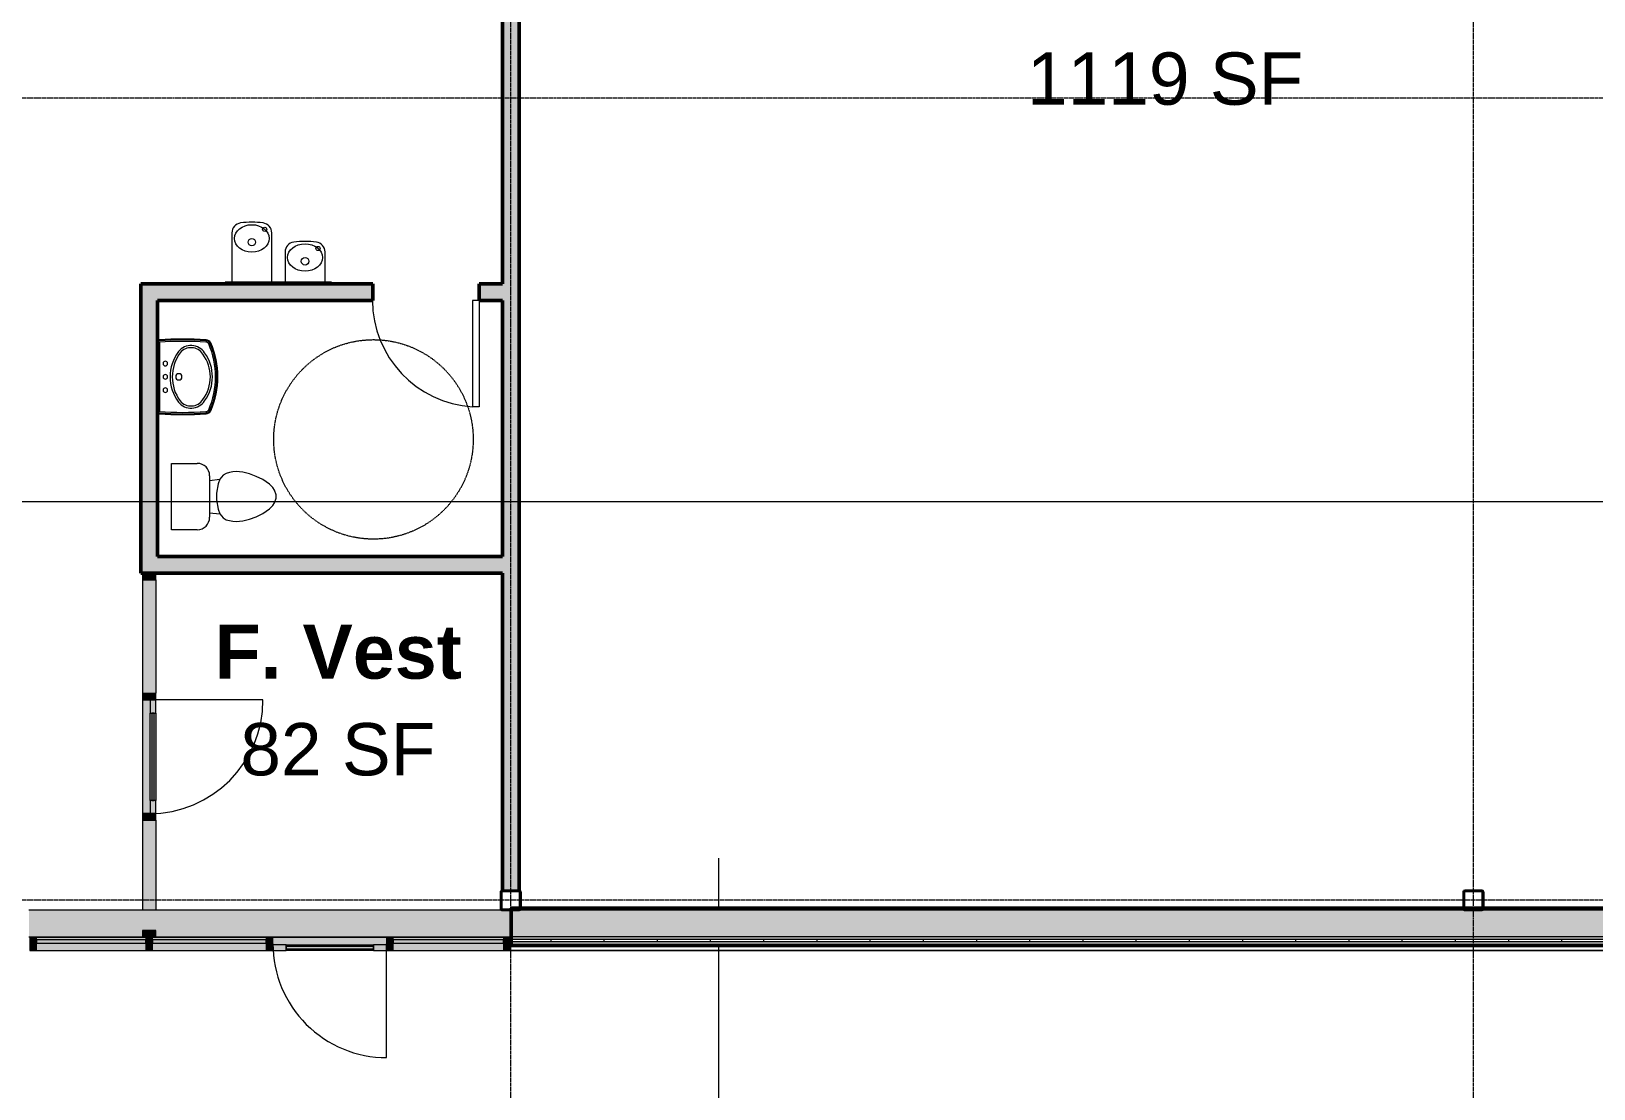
# Model space of a CAD drawing. Header units: inches. Extents: x 21836 to 26875, y -23174 to -20350.
# Drawn here: x 24099.7 to 24569.6, y -22841 to -22522.9 of the extents above; entities that cross this region are included whole.
import ezdxf

# ---------------------------------------------------------------- set-up
doc = ezdxf.new("R2010")
doc.units = ezdxf.units.IN
doc.header["$MEASUREMENT"] = 0
doc.linetypes.add('Grid Line 1_2_', pattern=[0.875, 0.5, -0.125, 0.125, -0.125])
doc.linetypes.add('Hidden 1_8_', pattern=[0.1875, 0.125, -0.0625])
for name, color, linetype, lineweight in [('A-DETL-HDLN', 90, 'Hidden 1_8_', 9), ('A-DOOR', 31, 'Continuous', 13), ('A-GLAZ-CURT', 52, 'Continuous', 9), ('A-GLAZ-CWMG', 51, 'Continuous', 9), ('A-WALL', 113, 'Continuous', 13), ('A-WALL-PATT', 111, 'Continuous', 50), ('C-BLDG-PADS', 91, 'Continuous', 9), ('C-TOPO', 7, 'Continuous', 9), ('Conc', 7, 'Continuous', 9), ('G-ANNO-SYMB', 111, 'Continuous', 9), ('I-WALL', 2, 'Continuous', 13), ('L-SITE-WALL', 31, 'Continuous', 13), ('M-AREA-IDEN', 171, 'Continuous', 9), ('P-SANR-FIXT', 6, 'Continuous', 9), ('S-BEAM', 12, 'Continuous', 9), ('S-COLS', 52, 'Continuous', 9), ('S-GRID', 1, 'Continuous', 9)]:
    doc.layers.add(name, color=color, linetype=linetype, lineweight=lineweight)
doc.styles.add('Arial_2', font='arial.ttf', dxfattribs={"height": 15.736527})
doc.styles.add('Arial_B_1', font='arialbd.ttf', dxfattribs={"height": 16.236099})

# ---------------------------------------------------------------- blocks, each defined once
blk = doc.blocks.new('HSS-Hollow Structural Section-Column - HSS6X6X1_4-V4-First Floor Plan')
at = {"layer": 'S-COLS', "lineweight": 30}
for p, q in [((-3, 2.534), (-3, -2.534)), ((-2.767, -2.534), (-2.767, 2.534)), ((2.534, 3), (-2.534, 3)), ((-2.534, 2.767), (2.534, 2.767)), ((2.767, 2.534), (2.767, -2.534)), ((3, -2.534), (3, 2.534)), ((2.534, -2.767), (-2.534, -2.767)), ((-2.534, -3), (2.534, -3))]:
    blk.add_line(p, q, dxfattribs=at)
for centre, radius, start, end in [((-2.534, 2.534), 0.466, 90, 180), ((-2.534, 2.534), 0.233, 90, 180), ((2.534, 2.534), 0.466, 360, 90), ((2.534, 2.534), 0.233, 0, 90), ((-2.534, -2.534), 0.466, 180, 270), ((-2.534, -2.534), 0.233, 180, 270), ((2.534, -2.534), 0.466, 270, 360), ((2.534, -2.534), 0.233, 270, 360)]:
    blk.add_arc(centre, radius, start, end, dxfattribs=at)
blk = doc.blocks.new('Girt_C - 8_D-767115-First Floor Plan')
at = {"layer": 'S-BEAM'}
h = blk.add_hatch(color=256, dxfattribs=at)
h.paths.add_polyline_path([(24244.02, -22787.49), (24244.02, -22787.3), (24099.02, -22787.34), (24099.02, -22787.49), (24221.25, -22787.49)], flags=0)
h.paths.add_polyline_path([(23616.77, -22787.49), (23616.77, -22787.3), (22810.02, -22787.33), (22810.02, -22787.49), (23599.2, -22787.49)], flags=0)
h.paths.add_polyline_path([(22458.77, -22787.49), (22458.77, -22787.3), (22076.14, -22787.33), (22076.14, -22787.49), (22216.89, -22787.49)], flags=0)
h = blk.add_hatch(color=256, dxfattribs=at)
h.paths.add_polyline_path([(24244.02, -22795.12), (24244.02, -22787.49), (24099.02, -22787.49), (24099.02, -22795.12), (24133.2, -22795.12), (24133.2, -22793.43), (24137.2, -22793.43), (24137.2, -22795.12), (24221.25, -22795.12)], flags=0)
h.paths.add_polyline_path([(23616.77, -22795.12), (23616.77, -22787.49), (22810.02, -22787.49), (22810.02, -22795.12), (23599.2, -22795.12)], flags=0)
h.paths.add_polyline_path([(22458.77, -22795.12), (22458.77, -22787.49), (22076.14, -22787.49), (22076.14, -22795.12), (22216.89, -22795.12)], flags=0)
h = blk.add_hatch(color=256, dxfattribs=at)
h.paths.add_polyline_path([(24244.02, -22795.3), (24244.02, -22795.12), (24137.2, -22795.13), (24137.2, -22795.3), (24221.25, -22795.3)], flags=0)
h.paths.add_polyline_path([(24133.2, -22795.3), (24133.2, -22795.12), (24099.02, -22795.13), (24099.02, -22795.3), (24117.57, -22795.3)], flags=0)
h.paths.add_polyline_path([(23616.77, -22795.3), (23616.77, -22795.12), (22810.02, -22795.12), (22810.02, -22795.3), (23599.2, -22795.3)], flags=0)
h.paths.add_polyline_path([(22458.77, -22795.3), (22458.77, -22795.12), (22076.14, -22795.12), (22076.14, -22795.3), (22216.89, -22795.3)], flags=0)
for p, q in [((24241.36, -22787.3), (24099.02, -22787.3)), ((24099.02, -22795.3), (24133.2, -22795.3)), ((24137.2, -22795.3), (24244.02, -22795.3))]:
    blk.add_line(p, q, dxfattribs=at)
blk = doc.blocks.new('Single-Flush - 32_ x 84_-460923-First Floor Plan')
at = {"layer": 'A-DOOR', "lineweight": 20}
for p, q in [((14, -2.5), (14, -34.5)), ((16, -2.5), (14, -2.5)), ((16, -2.5), (16, -34.5)), ((16, -34.5), (14, -34.5))]:
    blk.add_line(p, q, dxfattribs=at)
at = {"layer": 'A-DOOR', "lineweight": 9}
blk.add_arc((16, -2.5), 32.07, 180, 266.4241, dxfattribs=at)
blk = doc.blocks.new('Toilet-Domestic-3D - Toilet-Domestic-3D-V20-First Floor Plan')
at = {"layer": 'P-SANR-FIXT'}
for p, q in [((-9.98, 19.48), (9.98, 19.48)), ((-9.98, 11.75), (-9.98, 19.48)), ((9.98, 19.48), (9.98, 11.75)), ((-5.21, 5), (-6.4, 4)), ((6.25, 8.02), (-6.25, 8.02)), ((-4.86, 8.02), (-5.21, 5)), ((-3.84, 5.5), (-5.21, 5)), ((-1, 6), (-3.84, 5.5)), ((1, 6), (-1, 6)), ((3.84, 5.5), (1, 6)), ((5.21, 5), (3.84, 5.5)), ((4.86, 8.02), (5.21, 5)), ((6.4, 4), (5.21, 5)), ((-7.41, 1), (-7.5, 0)), ((-7.5, 0), (-7.33, -1.99)), ((-7.24, 2), (-7.41, 1)), ((-6.97, 3), (-7.24, 2)), ((-6.4, 4), (-6.97, 3)), ((6.97, 3), (6.4, 4)), ((7.24, 2), (6.97, 3)), ((7.41, 1), (7.24, 2)), ((7.33, -1.99), (7.5, 0)), ((7.5, 0), (7.41, 1)), ((-7.33, -1.99), (-6.79, -4)), ((-6.79, -4), (-6.06, -6)), ((6.06, -6), (6.79, -4)), ((6.79, -4), (7.33, -1.99)), ((-6.06, -6), (-5.13, -8)), ((-5.13, -8), (-3.74, -10)), ((3.74, -10), (5.13, -8)), ((5.13, -8), (6.06, -6)), ((-3.74, -10), (-2.74, -11)), ((-2.74, -11), (-1.87, -11.5)), ((-1.87, -11.5), (-0.5, -12)), ((-0.5, -12), (0.5, -12)), ((0.5, -12), (1.87, -11.5)), ((1.87, -11.5), (2.74, -11)), ((2.74, -11), (3.74, -10))]:
    blk.add_line(p, q, dxfattribs=at)
for centre, start, end in [((-6.25, 11.75), 180, 270), ((6.25, 11.75), 270, 360)]:
    blk.add_arc(centre, 3.73, start, end, dxfattribs=at)
blk = doc.blocks.new('Sink-Bathroom-Kohler-Pinoir-2035-8 - Vitreous_China-0-White-465379-First Floor Plan')
at = {"layer": 'P-SANR-FIXT'}
for p, q in [((24138.2, -22615.75), (24137.7, -22615.75)), ((24137.7, -22616), (24138.21, -22616)), ((24138.22, -22616.41), (24137.7, -22616.41)), ((24138.05, -22626.87), (24138.04, -22616.41)), ((24138.22, -22616.42), (24138.22, -22626.87)), ((24138.04, -22637.32), (24138.05, -22626.87)), ((24138.22, -22626.87), (24138.22, -22637.31)), ((24137.7, -22637.32), (24138.22, -22637.32)), ((24138.21, -22637.73), (24137.7, -22637.73)), ((24137.7, -22637.98), (24138.2, -22637.98))]:
    blk.add_line(p, q, dxfattribs=at)
for centre, radius, start, end in [((24145.23, -22722.1), 106.58, 86.22, 93.7835), ((24145.23, -22722.1), 106.33, 86.2146, 93.7881), ((24145.23, -22722.1), 105.91, 86.2045, 93.7955), ((24154.28, -22626.87), 12.82, 143.5725, 216.4275), ((24154.28, -22626.87), 12.18, 143.6508, 216.3492), ((24147.75, -22622.36), 4.9, 33.5514, 140.6366), ((24147.75, -22622.36), 4.26, 33.3558, 140.4225), ((24141.99, -22626.87), 12.2, 323.7683, 36.2317), ((24152.27, -22617.28), 0.862, 23.6698, 91.9217), ((24152.27, -22617.28), 1.28, 23.6698, 90.9035), ((24152.27, -22617.28), 1.53, 23.6698, 90.4943), ((24130.4, -22626.86), 24.74, 336.3302, 23.6698), ((24130.4, -22626.86), 25.15, 336.3274, 23.6698), ((24130.4, -22626.86), 25.41, 336.3258, 23.6698), ((24140.02, -22622.87), 0.69, 90, 270), ((24140.02, -22622.87), 0.69, 270, 90), ((24141.99, -22626.87), 11.57, 323.6931, 36.3069), ((24140.02, -22626.87), 0.69, 90, 270), ((24140.02, -22626.87), 0.69, 270, 90), ((24144.08, -22626.87), 0.934, 90, 270), ((24144.08, -22626.87), 0.934, 270, 90), ((24140.03, -22630.86), 0.692, 90, 270), ((24140.03, -22630.86), 0.692, 270, 90), ((24147.75, -22631.37), 4.26, 219.5775, 326.6442), ((24145.23, -22531.64), 106.58, 266.2165, 273.7817), ((24145.23, -22531.64), 106.33, 266.2119, 273.7865), ((24145.23, -22531.64), 105.91, 266.2045, 273.7955), ((24147.75, -22631.37), 4.9, 219.3634, 326.4486), ((24152.26, -22636.44), 0.875, 268.7073, 335.9447), ((24152.26, -22636.44), 1.29, 269.6035, 336.0123), ((24152.26, -22636.44), 1.54, 269.9655, 336.0395)]:
    blk.add_arc(centre, radius, start, end, dxfattribs=at)
blk = doc.blocks.new('Drinking_Fountain-Haws_Corporation-Wall_Mounted_1119 - 1119-477162-First Floor Plan')
at = {"layer": 'P-SANR-FIXT'}
for p, q in [((13.07, 19.62), (13.07, 4.82)), ((25.07, 4.82), (25.07, 19.62)), ((29.07, 13.87), (29.07, 4.82)), ((41.07, 4.82), (41.07, 13.87)), ((43.07, 4.82), (11.07, 4.82)), ((11.07, 4.82), (11.07, 4.32)), ((43.07, 4.32), (43.07, 4.82))]:
    blk.add_line(p, q, dxfattribs=at)
for centre, radius in [((22.94, 20.67), 0.625), ((19.07, 16.82), 1.13), ((38.94, 14.94), 0.625), ((35.07, 11.07), 1.13)]:
    blk.add_circle(centre, radius, dxfattribs=at)
for centre, radius, start, end in [((16.07, 19.62), 3, 97.5776, 180), ((19.07, -2.93), 25.75, 82.4224, 97.5776), ((22.07, 19.62), 3, 360, 82.4224), ((32.07, 13.87), 3, 97.5776, 180), ((35.07, -8.68), 25.75, 82.4224, 97.5776), ((38.07, 13.87), 3, 360, 82.4224)]:
    blk.add_arc(centre, radius, start, end, dxfattribs=at)
for centre, ratio in [((19.07, 17.95), 0.786373), ((35.07, 12.2), 0.786365)]:
    blk.add_ellipse(centre, major_axis=(-5.25, 0), ratio=ratio, dxfattribs=at)
blk = doc.blocks.new('HSS-Hollow Structural Section-Column - HSS6X6X1_4-V21-First Floor Plan')
at = {"layer": 'S-COLS'}
h = blk.add_hatch(dxfattribs=at)
h.set_pattern_fill('FP_15', color=256, style=0, pattern_type=2)
h.set_pattern_definition([(225, (24533.39, -22784.303), (12.6713535, -12.6713535), []), (225, (24533.39, -22803.503), (12.6713535, -12.6713535), [])])
h.paths.add_polyline_path([(-2.53, 3), (-2.86, 2.86), (-3, 2.53), (-3, -2.53), (-2.86, -2.86), (-2.53, -3), (2.53, -3), (2.86, -2.86), (3, -2.53), (3, 2.53), (2.86, 2.86), (2.53, 3)], flags=0)
h.paths.add_polyline_path([(-2.53, 2.77), (2.53, 2.77), (2.7, 2.7), (2.77, 2.53), (2.77, -2.53), (2.7, -2.7), (2.53, -2.77), (-2.53, -2.77), (-2.7, -2.7), (-2.77, -2.53), (-2.77, 2.53), (-2.7, 2.7)], flags=0)
at = {"layer": 'S-COLS', "lineweight": 30}
for p, q in [((-3, 2.53), (-3, -2.53)), ((-2.77, -2.53), (-2.77, 2.53)), ((2.53, 3), (-2.53, 3)), ((-2.53, 2.77), (2.53, 2.77)), ((2.77, 2.53), (2.77, -2.53)), ((3, -2.53), (3, 2.53)), ((2.53, -2.77), (-2.53, -2.77)), ((-2.53, -3), (2.53, -3))]:
    blk.add_line(p, q, dxfattribs=at)
for centre, radius, start, end in [((-2.53, 2.53), 0.466, 90, 180), ((-2.53, 2.53), 0.233, 90, 180), ((2.53, 2.53), 0.466, 360, 90), ((2.53, 2.53), 0.233, 0, 90), ((-2.53, -2.53), 0.466, 180, 270), ((-2.53, -2.53), 0.233, 180, 270), ((2.53, -2.53), 0.466, 270, 360), ((2.53, -2.53), 0.233, 270, 360)]:
    blk.add_arc(centre, radius, start, end, dxfattribs=at)
blk = doc.blocks.new('System Panel - Glazed-827441-First Floor Plan')
at = {"layer": 'A-GLAZ-CURT', "transparency": 33554649}
blk.add_hatch(color=256, dxfattribs=at).paths.add_polyline_path([(-16.59, -0.25), (-16.59, -1.25), (16.59, -1.25), (16.59, -0.25), (3.93, -0.25)], flags=0)
at = {"layer": 'A-GLAZ-CURT', "lineweight": 13}
for p, q in [((16.59, -0.25), (-16.59, -0.25)), ((-16.59, -0.25), (-16.59, -1.25)), ((-16.59, -1.25), (16.59, -1.25)), ((16.59, -1.25), (16.59, -0.25))]:
    blk.add_line(p, q, dxfattribs=at)
at = {"layer": 'A-GLAZ-CURT'}
for p, q in [((-16.59, -1.25), (-16.59, -0.25)), ((16.59, -0.25), (-16.59, -0.25)), ((-16.59, -1.25), (16.59, -1.25)), ((16.59, -0.25), (16.59, -1.25))]:
    blk.add_line(p, q, dxfattribs=at)
blk = doc.blocks.new('Door_Single_Storefront - one-827442-First Floor Plan')
at = {"layer": 'A-DOOR'}
h = blk.add_hatch(color=256, dxfattribs=at)
h.paths.add_polyline_path([(13.09375, 2), (13.09375, 0.25), (17.09375, 0.25), (17.09375, 2)], flags=0)
h.paths.add_polyline_path([(-13.09375, 2), (-17.09375, 2), (-17.09375, 0.25), (-13.09375, 0.25)], flags=0)
h = blk.add_hatch(color=256, dxfattribs=at)
h.paths.add_polyline_path([(-13.09375, 2), (-13.09375, 1.5), (13.09375, 1.5), (13.09375, 2)], flags=0)
h.paths.add_polyline_path([(-13.09375, 0.75), (-13.09375, 0.25), (13.09375, 0.25), (13.09375, 0.75)], flags=0)
blk.add_hatch(color=256, dxfattribs=at).paths.add_polyline_path([(13.09375, 1.5), (-13.09375, 1.5), (-13.09375, 0.75), (13.09375, 0.75)], flags=0)
for p, q in [((-17.09375, 34.1875), (-17.09375, 0)), ((-13.09375, 2), (-17.09375, 2)), ((-17.09375, 0.25), (-13.09375, 0.25)), ((-13.09375, 0.25), (-13.09375, 2)), ((-13.09375, 2), (13.09375, 2)), ((13.09375, 1.5), (-13.09375, 1.5)), ((-13.09375, 1.5), (-13.09375, 0.75)), ((-13.09375, 0.75), (13.09375, 0.75)), ((13.09375, 0.25), (-13.09375, 0.25)), ((17.09375, 2), (13.09375, 2)), ((13.09375, 2), (13.09375, 0.25)), ((13.09375, 0.75), (13.09375, 1.5)), ((13.09375, 0.25), (17.09375, 0.25))]:
    blk.add_line(p, q, dxfattribs=at)
blk.add_arc((-17.09375, 0), 34.1875, 360, 90, dxfattribs=at)
blk = doc.blocks.new('System Panel - Glazed-827433-First Floor Plan')
at = {"layer": 'A-GLAZ-CURT', "transparency": 33554649}
blk.add_hatch(color=256, dxfattribs=at).paths.add_polyline_path([(-17.09, -0.25), (-17.09, -1.25), (17.09, -1.25), (17.09, -0.25)], flags=0)
at = {"layer": 'A-GLAZ-CURT', "lineweight": 13}
for p, q in [((17.09, -0.25), (-17.09, -0.25)), ((-17.09, -0.25), (-17.09, -1.25)), ((-17.09, -1.25), (17.09, -1.25)), ((17.09, -1.25), (17.09, -0.25))]:
    blk.add_line(p, q, dxfattribs=at)
at = {"layer": 'A-GLAZ-CURT'}
for p, q in [((-17.09, -1.25), (-17.09, -0.25)), ((17.09, -0.25), (-17.09, -0.25)), ((-17.09, -1.25), (17.09, -1.25)), ((17.09, -0.25), (17.09, -1.25))]:
    blk.add_line(p, q, dxfattribs=at)
blk = doc.blocks.new('System Panel - Glazed-827443-First Floor Plan')
at = {"layer": 'A-GLAZ-CURT', "transparency": 33554649}
blk.add_hatch(color=256, dxfattribs=at).paths.add_polyline_path([(-16.47, -0.25), (-16.47, -1.25), (16.47, -1.25), (16.47, -0.25), (0.16, -0.25)], flags=0)
at = {"layer": 'A-GLAZ-CURT', "lineweight": 13}
for p, q in [((16.47, -0.25), (-16.47, -0.25)), ((-16.47, -0.25), (-16.47, -1.25)), ((-16.47, -1.25), (16.47, -1.25)), ((16.47, -1.25), (16.47, -0.25))]:
    blk.add_line(p, q, dxfattribs=at)
at = {"layer": 'A-GLAZ-CURT'}
for p, q in [((-16.47, -1.25), (-16.47, -0.25)), ((16.47, -0.25), (-16.47, -0.25)), ((-16.47, -1.25), (16.47, -1.25)), ((16.47, -0.25), (16.47, -1.25))]:
    blk.add_line(p, q, dxfattribs=at)
blk = doc.blocks.new('Rectangular Mullion - Rectangular Mullion 1-769199-First Floor Plan')
at = {"layer": 'A-GLAZ-CWMG'}
h = blk.add_hatch(color=256, dxfattribs=at)
h.paths.add_polyline_path([(24221.25, -22799.43), (24241.77, -22799.43), (24241.77, -22797.18), (24208.58, -22797.18), (24208.58, -22799.43)], flags=0)
h.paths.add_polyline_path([(24221.25, -22796.18), (24241.77, -22796.18), (24241.77, -22795.43), (24208.58, -22795.43), (24208.58, -22796.18)], flags=0)
blk.add_hatch(color=256, dxfattribs=at).paths.add_polyline_path([(24221.25, -22797.18), (24241.77, -22797.18), (24241.77, -22796.18), (24208.58, -22796.18), (24208.58, -22797.18)], flags=0)
for p, q in [((24208.58, -22795.43), (24241.77, -22795.43)), ((24208.58, -22799.43), (24241.77, -22799.43))]:
    blk.add_line(p, q, dxfattribs=at)
blk = doc.blocks.new('Rectangular Mullion - Rectangular Mullion 1-V22-First Floor Plan')
at = {"layer": 'A-GLAZ-CWMG'}
blk.add_hatch(color=256, dxfattribs=at).paths.add_polyline_path([(24202.58, -22797.68), (24206.58, -22797.68), (24206.58, -22795.43), (24172.39, -22795.43), (24172.39, -22797.68), (24176.39, -22797.68)], flags=0)
blk.add_line((24172.39, -22795.43), (24206.58, -22795.43), dxfattribs=at)
blk = doc.blocks.new('Rectangular Mullion - Rectangular Mullion 1-V23-First Floor Plan')
at = {"layer": 'A-GLAZ-CWMG'}
h = blk.add_hatch(color=256, dxfattribs=at)
h.paths.add_polyline_path([(24170.39, -22799.43), (24170.39, -22797.18), (24136.2, -22797.18), (24136.2, -22799.43), (24152.13, -22799.43)], flags=0)
h.paths.add_polyline_path([(24170.39, -22796.18), (24170.39, -22795.43), (24136.2, -22795.43), (24136.2, -22796.18), (24152.13, -22796.18)], flags=0)
blk.add_hatch(color=256, dxfattribs=at).paths.add_polyline_path([(24152.13, -22797.18), (24170.39, -22797.18), (24170.39, -22796.18), (24136.2, -22796.18), (24136.2, -22797.18)], flags=0)
for p, q in [((24137.2, -22795.43), (24170.39, -22795.43)), ((24136.2, -22799.43), (24170.39, -22799.43))]:
    blk.add_line(p, q, dxfattribs=at)
blk = doc.blocks.new('Rectangular Mullion - Rectangular Mullion 1-772412-First Floor Plan')
at = {"layer": 'A-GLAZ-CWMG'}
h = blk.add_hatch(color=256, dxfattribs=at)
h.paths.add_polyline_path([(24101.27, -22799.43), (24134.2, -22799.43), (24134.2, -22797.18), (24101.27, -22797.18)], flags=0)
h.paths.add_polyline_path([(24117.57, -22796.18), (24134.2, -22796.18), (24134.2, -22795.43), (24101.27, -22795.43), (24101.27, -22796.18)], flags=0)
blk.add_hatch(color=256, dxfattribs=at).paths.add_polyline_path([(24134.2, -22797.18), (24134.2, -22796.18), (24101.27, -22796.18), (24101.27, -22797.18), (24117.57, -22797.18)], flags=0)
for p, q in [((24101.27, -22795.43), (24133.2, -22795.43)), ((24101.27, -22799.43), (24134.2, -22799.43))]:
    blk.add_line(p, q, dxfattribs=at)
blk = doc.blocks.new('Rectangular Mullion - Rectangular Mullion 1-827436-First Floor Plan')
at = {"layer": 'A-GLAZ-CWMG'}
blk.add_hatch(color=256, dxfattribs=at).paths.add_polyline_path([(-2, -2), (-2, 2), (0, 2), (0, -2)], flags=0)
at = {"layer": 'A-GLAZ-CWMG', "lineweight": 20}
for p, q in [((-2, 2), (0, 2)), ((-2, -2), (-2, 2)), ((0, 2), (0, -2)), ((0, -2), (-2, -2))]:
    blk.add_line(p, q, dxfattribs=at)
blk = doc.blocks.new('Rectangular Mullion - Rectangular Mullion 1-827439-First Floor Plan')
at = {"layer": 'A-GLAZ-CWMG'}
blk.add_hatch(color=256, dxfattribs=at).paths.add_polyline_path([(0, -2), (0, 2), (-2, 2), (-2, -2)], flags=0)
at = {"layer": 'A-GLAZ-CWMG', "lineweight": 20}
for p, q in [((0, 2), (-2, 2)), ((-2, 2), (-2, -2)), ((0, -2), (0, 2)), ((-2, -2), (0, -2))]:
    blk.add_line(p, q, dxfattribs=at)
blk = doc.blocks.new('Rectangular Mullion - Rectangular Mullion 1-827430-First Floor Plan')
at = {"layer": 'A-GLAZ-CWMG'}
blk.add_hatch(color=256, dxfattribs=at).paths.add_polyline_path([(-1, -2), (-1, 2), (1, 2), (1, -2)], flags=0)
at = {"layer": 'A-GLAZ-CWMG', "lineweight": 20}
for p, q in [((-1, 2), (1, 2)), ((-1, -2), (-1, 2)), ((1, 2), (1, -2)), ((1, -2), (-1, -2))]:
    blk.add_line(p, q, dxfattribs=at)
blk = doc.blocks.new('Door_Single_Storefront - one-777982-First Floor Plan')
at = {"layer": 'A-DOOR'}
h = blk.add_hatch(color=256, dxfattribs=at)
h.paths.add_polyline_path([(17.09375, 2), (13.09375, 2), (13.09375, 0.25), (17.09375, 0.25)], flags=0)
h.paths.add_polyline_path([(-13.09375, 2), (-17.09375, 2), (-17.07828, 0.25), (-13.09375, 0.25)], flags=0)
h = blk.add_hatch(color=256, dxfattribs=at)
h.paths.add_polyline_path([(13.09375, 0.25), (13.09375, 0.75), (-13.09375, 0.75), (-13.09375, 0.25)], flags=0)
h.paths.add_polyline_path([(13.09375, 2), (-13.09375, 2), (-13.09375, 1.5), (13.09375, 1.5)], flags=0)
blk.add_hatch(color=256, dxfattribs=at).paths.add_polyline_path([(13.09375, 1.5), (-13.09375, 1.5), (-13.09375, 0.75), (13.09375, 0.75)], flags=0)
for p, q in [((-17.09375, 34.1875), (-17.09375, 0)), ((-13.09375, 2), (-17.09375, 2)), ((-17.09375, 0.25), (-13.09375, 0.25)), ((-13.09375, 0.25), (-13.09375, 2)), ((-13.09375, 2), (13.09375, 2)), ((13.09375, 1.5), (-13.09375, 1.5)), ((-13.09375, 1.5), (-13.09375, 0.75)), ((-13.09375, 0.75), (13.09375, 0.75)), ((13.09375, 0.25), (-13.09375, 0.25)), ((17.09375, 2), (13.09375, 2)), ((13.09375, 2), (13.09375, 0.25)), ((13.09375, 0.75), (13.09375, 1.5)), ((13.09375, 0.25), (17.09375, 0.25))]:
    blk.add_line(p, q, dxfattribs=at)
blk.add_arc((-17.09375, 0), 34.1875, 360, 90, dxfattribs=at)
blk = doc.blocks.new('Rectangular Mullion - Rectangular Mullion 1-V24-First Floor Plan')
at = {"layer": 'A-GLAZ-CWMG'}
blk.add_hatch(color=256, dxfattribs=at).paths.add_polyline_path([(24133.2, -22787.3), (24137.2, -22787.3), (24137.2, -22760.24), (24133.2, -22760.24), (24133.2, -22762.8)], flags=0)
for p, q in [((24133.2, -22760.24), (24133.2, -22787.3)), ((24137.2, -22760.24), (24137.2, -22787.3))]:
    blk.add_line(p, q, dxfattribs=at)
blk = doc.blocks.new('Rectangular Mullion - Rectangular Mullion 1-V25-First Floor Plan')
at = {"layer": 'A-GLAZ-CWMG'}
blk.add_hatch(color=256, dxfattribs=at).paths.add_polyline_path([(24133.2, -22758.24), (24135.45, -22758.24), (24135.45, -22724.05), (24133.2, -22724.07), (24133.2, -22754.24)], flags=0)
blk.add_line((24133.2, -22724.07), (24133.2, -22758.24), dxfattribs=at)
blk = doc.blocks.new('Rectangular Mullion - Rectangular Mullion 1-V26-First Floor Plan')
at = {"layer": 'A-GLAZ-CWMG'}
blk.add_hatch(color=256, dxfattribs=at).paths.add_polyline_path([(24137.2, -22722.05), (24137.2, -22687.87), (24133.2, -22687.87), (24133.2, -22722.05)], flags=0)
for p, q in [((24133.2, -22687.87), (24133.2, -22722.05)), ((24137.2, -22687.87), (24137.2, -22722.05))]:
    blk.add_line(p, q, dxfattribs=at)
blk = doc.blocks.new('Rectangular Mullion - Rectangular Mullion 1-777747-First Floor Plan')
at = {"layer": 'A-GLAZ-CWMG'}
blk.add_hatch(color=256, dxfattribs=at).paths.add_polyline_path([(-2, 2), (0, 2), (0, -2), (-2, -2)], flags=0)
at = {"layer": 'A-GLAZ-CWMG', "lineweight": 20}
for p, q in [((-2, 2), (0, 2)), ((-2, -2), (-2, 2)), ((0, 2), (0, -2)), ((0, -2), (-2, -2))]:
    blk.add_line(p, q, dxfattribs=at)
blk = doc.blocks.new('Rectangular Mullion - Rectangular Mullion 1-777748-First Floor Plan')
at = {"layer": 'A-GLAZ-CWMG'}
blk.add_hatch(color=256, dxfattribs=at).paths.add_polyline_path([(0, 2), (-2, 2), (-2, -2), (0, -2)], flags=0)
at = {"layer": 'A-GLAZ-CWMG', "lineweight": 20}
for p, q in [((0, 2), (-2, 2)), ((-2, 2), (-2, -2)), ((0, -2), (0, 2)), ((-2, -2), (0, -2))]:
    blk.add_line(p, q, dxfattribs=at)
blk = doc.blocks.new('Rectangular Mullion - Rectangular Mullion 1-477611-First Floor Plan')
at = {"layer": 'A-GLAZ-CWMG'}
blk.add_hatch(color=256, dxfattribs=at).paths.add_polyline_path([(-1, 2), (1, 2), (1, -2), (-1, -2)], flags=0)
at = {"layer": 'A-GLAZ-CWMG', "lineweight": 20}
for p, q in [((-1, 2), (1, 2)), ((-1, -2), (-1, 2)), ((1, 2), (1, -2)), ((1, -2), (-1, -2))]:
    blk.add_line(p, q, dxfattribs=at)

msp = doc.modelspace()

# ---------------------------------------------------------------- hatches: boundary and pattern name
at = {"layer": 'A-WALL-PATT', "lineweight": 9}
h = msp.add_hatch(dxfattribs=at)
h.set_pattern_fill('FP_12', color=256, style=0, pattern_type=2)
h.set_pattern_definition([(0, (0, 0), (0, 16), []), (90, (0, 0), (-16, 1e-15), [])])
h.paths.add_polyline_path([(24244.01523, -22796.80281), (25078.01523, -22796.80281), (25078.01523, -22796.05281), (24244.01523, -22796.05281)], flags=0)
at = {"layer": 'I-WALL'}
for points in [[(24246.39023, -22781.30281), (24246.39023, -22368.67781), (24241.39023, -22368.67781), (24241.39023, -22781.30281)], [(24137.70273, -22680.86531), (24137.70273, -22598.86531), (24132.70273, -22598.86531), (24132.70273, -22680.86531)], [(24241.39023, -22685.86531), (24241.39023, -22680.86531), (24132.70273, -22680.86531), (24132.70273, -22685.86531), (24221.24643, -22685.86531)]]:
    msp.add_hatch(color=256, dxfattribs=at).paths.add_polyline_path(points, flags=0)
h = msp.add_hatch(color=256, dxfattribs=at)
h.paths.add_polyline_path([(24202.39023, -22603.86531), (24202.39023, -22598.86531), (24137.70273, -22598.86531), (24137.70273, -22603.86531), (24152.13061, -22603.86531)], flags=0)
h.paths.add_polyline_path([(24241.39023, -22603.86531), (24241.39023, -22598.86531), (24234.39023, -22598.86531), (24234.39023, -22603.86531)], flags=0)
at = {"layer": 'L-SITE-WALL'}
h = msp.add_hatch(color=256, dxfattribs=at)
h.paths.add_polyline_path([(24630.89023, -22787.30281), (24820.35623, -22787.30281), (24820.02671, -22787.16632), (24819.89023, -22786.83681), (24819.89023, -22786.67781), (24630.89023, -22786.67781)], flags=0)
h.paths.add_polyline_path([(24536.39023, -22787.30281), (24625.89023, -22787.30281), (24625.89023, -22786.67781), (24536.39023, -22786.67781), (24536.39023, -22786.83681), (24536.25374, -22787.16632), (24535.92423, -22787.30281), (24536.25374, -22787.30281)], flags=0)
h.paths.add_polyline_path([(24530.69147, -22787.30281), (24530.85623, -22787.30281), (24530.52671, -22787.16632), (24530.39023, -22786.83411), (24530.39023, -22786.67781), (24246.89023, -22786.67781), (24246.89023, -22786.83681), (24246.75374, -22787.16632), (24246.42423, -22787.30281), (24530.58325, -22787.30281)], flags=0)
h.paths.add_polyline_path([(24843.28883, -22787.30281), (24973.89023, -22787.30281), (24973.89023, -22786.67781), (24825.89023, -22786.67781), (24825.84435, -22786.94757), (24825.75374, -22787.16632), (24825.42423, -22787.30281), (24825.89023, -22787.30281)], flags=0)
h.paths.add_polyline_path([(25078.01523, -22787.30281), (25078.01523, -22786.67781), (24978.89023, -22786.67781), (24978.89023, -22787.30281), (25050.63629, -22787.30281)], flags=0)
h.paths.add_polyline_path([(24530.85623, -22787.06981), (24535.92423, -22787.06981), (24536.08898, -22787.00157), (24536.15723, -22786.82467), (24536.15723, -22786.67781), (24530.62323, -22786.67781), (24530.62323, -22786.83681), (24530.69147, -22787.00157)], flags=0)
h.paths.add_polyline_path([(24820.35623, -22787.06981), (24825.42423, -22787.06981), (24825.61117, -22786.948), (24825.65723, -22786.83681), (24825.65723, -22786.67781), (24820.12323, -22786.67781), (24820.17339, -22786.95791), (24820.19147, -22787.00157)], flags=0)
h.paths.add_polyline_path([(24244.01523, -22787.06981), (24246.42423, -22787.06981), (24246.58898, -22787.00157), (24246.65723, -22786.83681), (24246.65723, -22786.67781), (24244.01523, -22786.67781), (24244.01523, -22787.00157)], flags=0)
for points in [[(24244.01523, -22795.30281), (25078.01523, -22795.30281), (25078.01523, -22787.30281), (24244.01523, -22787.30281), (24244.01523, -22791.70749)], [(24255.80434, -22796.05281), (25078.01523, -22796.05281), (25078.01523, -22795.30281), (24244.01523, -22795.30281), (24244.01523, -22796.05281)], [(24244.01523, -22797.67781), (25078.01523, -22797.67781), (25078.01523, -22796.80281), (24244.01523, -22796.80281)], [(24255.80434, -22797.92781), (25078.01523, -22797.92781), (25078.01523, -22797.67781), (24244.01523, -22797.67781), (24244.01523, -22797.92781)]]:
    msp.add_hatch(color=256, dxfattribs=at).paths.add_polyline_path(points, flags=0)

# ---------------------------------------------------------------- linework, layer by layer
at = {"layer": 'A-DETL-HDLN'}
msp.add_circle((24202.61194, -22645.68088), 30, dxfattribs=at)
at = {"layer": 'A-WALL'}
for p, q in [((24530.85623, -22787.30281), (24246.42423, -22787.30281)), ((24820.35623, -22787.30281), (24535.92423, -22787.30281)), ((25078.01523, -22795.30281), (24244.01523, -22795.30281)), ((25078.01523, -22796.05281), (24244.01523, -22796.05281)), ((25078.01523, -22796.80281), (24244.01523, -22796.80281)), ((25078.01523, -22797.67781), (24244.01523, -22797.67781))]:
    msp.add_line(p, q, dxfattribs=at)
at = {"layer": 'C-BLDG-PADS'}
msp.add_line((24243.76523, -22799.42781), (25078.01523, -22799.42781), dxfattribs=at)
at = {"layer": 'C-TOPO'}
msp.add_line((25078.01523, -22799.42725), (24243.76523, -22799.42725), dxfattribs=at)
at = {"layer": 'Conc'}
for p, q in [((24306.51523, -22786.67781), (24306.51523, -22771.59021)), ((24306.51523, -22892.06748), (24306.51523, -22797.92781))]:
    msp.add_line(p, q, dxfattribs=at)
at = {"layer": 'G-ANNO-SYMB'}
msp.add_line((26322.50937, -22664.44135), (21851.27267, -22664.44135), dxfattribs=at)
at = {"layer": 'I-WALL', "lineweight": 50}
for p, q in [((24241.39023, -22368.67781), (24241.39023, -22598.86531)), ((24246.39023, -22781.30281), (24246.39023, -22368.67781)), ((24132.70273, -22598.86531), (24132.70273, -22685.86531)), ((24202.39023, -22598.86531), (24132.70273, -22598.86531)), ((24202.39023, -22603.86531), (24202.39023, -22598.86531)), ((24241.39023, -22598.86531), (24234.39023, -22598.86531)), ((24234.39023, -22598.86531), (24234.39023, -22603.86531)), ((24137.70273, -22680.86531), (24137.70273, -22603.86531)), ((24137.70273, -22603.86531), (24202.39023, -22603.86531)), ((24234.39023, -22603.86531), (24241.39023, -22603.86531)), ((24241.39023, -22603.86531), (24241.39023, -22680.86531)), ((24241.39023, -22680.86531), (24137.70273, -22680.86531)), ((24132.70273, -22685.86531), (24241.39023, -22685.86531)), ((24241.39023, -22685.86531), (24241.39023, -22781.30281))]:
    msp.add_line(p, q, dxfattribs=at)
at = {"layer": 'L-SITE-WALL', "lineweight": 50}
for p, q in [((24246.66454, -22786.67781), (24244.01523, -22786.67781)), ((24244.01523, -22786.67781), (24244.01523, -22787.06981)), ((24244.01523, -22787.30281), (24244.01523, -22797.92781)), ((24530.39023, -22786.67781), (24246.89023, -22786.67781)), ((24536.16454, -22786.67781), (24530.61592, -22786.67781)), ((24625.89023, -22786.67781), (24536.39023, -22786.67781)), ((24244.01523, -22797.92781), (25078.01523, -22797.92781))]:
    msp.add_line(p, q, dxfattribs=at)
at = {"layer": 'S-GRID', "linetype": 'Grid Line 1_2_'}
for p, q in [((24243.89023, -23162.8711), (24243.89023, -20426.10083)), ((24533.39023, -23162.8711), (24533.39023, -20426.10083)), ((26875.45558, -22543.05281), (22016.39023, -22543.05281)), ((26875.45558, -22784.30281), (22016.39023, -22784.30281))]:
    msp.add_line(p, q, dxfattribs=at)

# ---------------------------------------------------------------- block references
at = {"layer": 'A-DOOR'}
msp.add_blockref('Single-Flush - 32_ x 84_-460923-First Floor Plan', (24218.39023, -22601.36531), dxfattribs=at)
for name, p, rotation in [('Door_Single_Storefront - one-777982-First Floor Plan', (24135.20273, -22741.14656), 270), ('Door_Single_Storefront - one-827442-First Floor Plan', (24189.48398, -22797.42781), 180)]:
    msp.add_blockref(name, p, dxfattribs=dict(at, rotation=rotation))
at = {"layer": 'A-GLAZ-CURT', "rotation": 180}
for name, p in [('System Panel - Glazed-827443-First Floor Plan', (24117.73398, -22797.42781)), ('System Panel - Glazed-827433-First Floor Plan', (24153.29648, -22797.42781)), ('System Panel - Glazed-827441-First Floor Plan', (24225.17148, -22797.42781))]:
    msp.add_blockref(name, p, dxfattribs=at)
at = {"layer": 'A-GLAZ-CWMG', "extrusion": (0, 0, -1), "rotation": 90}
for name, p in [('Rectangular Mullion - Rectangular Mullion 1-777747-First Floor Plan', (-24135.20273, -22685.86531)), ('Rectangular Mullion - Rectangular Mullion 1-477611-First Floor Plan', (-24135.20273, -22723.05281)), ('Rectangular Mullion - Rectangular Mullion 1-477611-First Floor Plan', (-24135.20273, -22759.24031))]:
    msp.add_blockref(name, p, dxfattribs=at)
at = {"layer": 'A-GLAZ-CWMG'}
for name, p in [('Rectangular Mullion - Rectangular Mullion 1-V26-First Floor Plan', (0, 0)), ('Rectangular Mullion - Rectangular Mullion 1-V25-First Floor Plan', (0, 0)), ('Rectangular Mullion - Rectangular Mullion 1-V24-First Floor Plan', (0, 0)), ('Rectangular Mullion - Rectangular Mullion 1-772412-First Floor Plan', (0, 0)), ('Rectangular Mullion - Rectangular Mullion 1-V23-First Floor Plan', (0, 0)), ('Rectangular Mullion - Rectangular Mullion 1-V22-First Floor Plan', (0, 0)), ('Rectangular Mullion - Rectangular Mullion 1-769199-First Floor Plan', (0, 0)), ('Rectangular Mullion - Rectangular Mullion 1-827439-First Floor Plan', (24243.76523, -22797.42781))]:
    msp.add_blockref(name, p, dxfattribs=at)
at = {"layer": 'A-GLAZ-CWMG', "rotation": 270}
msp.add_blockref('Rectangular Mullion - Rectangular Mullion 1-777748-First Floor Plan', (24135.20273, -22795.42781), dxfattribs=at)
at = {"layer": 'A-GLAZ-CWMG', "extrusion": (0, 0, -1)}
for name, p in [('Rectangular Mullion - Rectangular Mullion 1-827436-First Floor Plan', (-24099.26523, -22797.42781)), ('Rectangular Mullion - Rectangular Mullion 1-827430-First Floor Plan', (-24135.20273, -22797.42781)), ('Rectangular Mullion - Rectangular Mullion 1-827430-First Floor Plan', (-24171.39023, -22797.42781)), ('Rectangular Mullion - Rectangular Mullion 1-827430-First Floor Plan', (-24207.57773, -22797.42781))]:
    msp.add_blockref(name, p, dxfattribs=at)
at = {"layer": 'P-SANR-FIXT'}
for name, p in [('Drinking_Fountain-Haws_Corporation-Wall_Mounted_1119 - 1119-477162-First Floor Plan', (24146.97125, -22603.18531)), ('Sink-Bathroom-Kohler-Pinoir-2035-8 - Vitreous_China-0-White-465379-First Floor Plan', (0, 0))]:
    msp.add_blockref(name, p, dxfattribs=at)
at = {"layer": 'P-SANR-FIXT', "rotation": 89.99999999999991}
msp.add_blockref('Toilet-Domestic-3D - Toilet-Domestic-3D-V20-First Floor Plan', (24161.36645, -22662.86531), dxfattribs=at)
at = {"layer": 'S-BEAM'}
msp.add_blockref('Girt_C - 8_D-767115-First Floor Plan', (0, 0), dxfattribs=at)
at = {"layer": 'S-COLS', "rotation": 180}
for name, p in [('HSS-Hollow Structural Section-Column - HSS6X6X1_4-V4-First Floor Plan', (24243.89023, -22784.30281)), ('HSS-Hollow Structural Section-Column - HSS6X6X1_4-V21-First Floor Plan', (24533.39023, -22784.30281))]:
    msp.add_blockref(name, p, dxfattribs=at)

# ---------------------------------------------------------------- texts
at = {"layer": 'M-AREA-IDEN', "attachment_point": 2, "line_spacing_factor": 0.938532}
for s, insert, char_height, width, style in [('1119 SF', (24440.67791, -22529.30117), 15.736527, 99.072, 'Arial_2'), ('F. Vest', (24192.0061, -22701.41484), 16.236099, 86.208, 'Arial_B_1'), ('82 SF', (24191.89675, -22730.99288), 15.736527, 69.888, 'Arial_2')]:
    msp.add_mtext(s, dxfattribs=dict(at, insert=insert, char_height=char_height, width=width, style=style))

doc.saveas('drawing.dxf')
